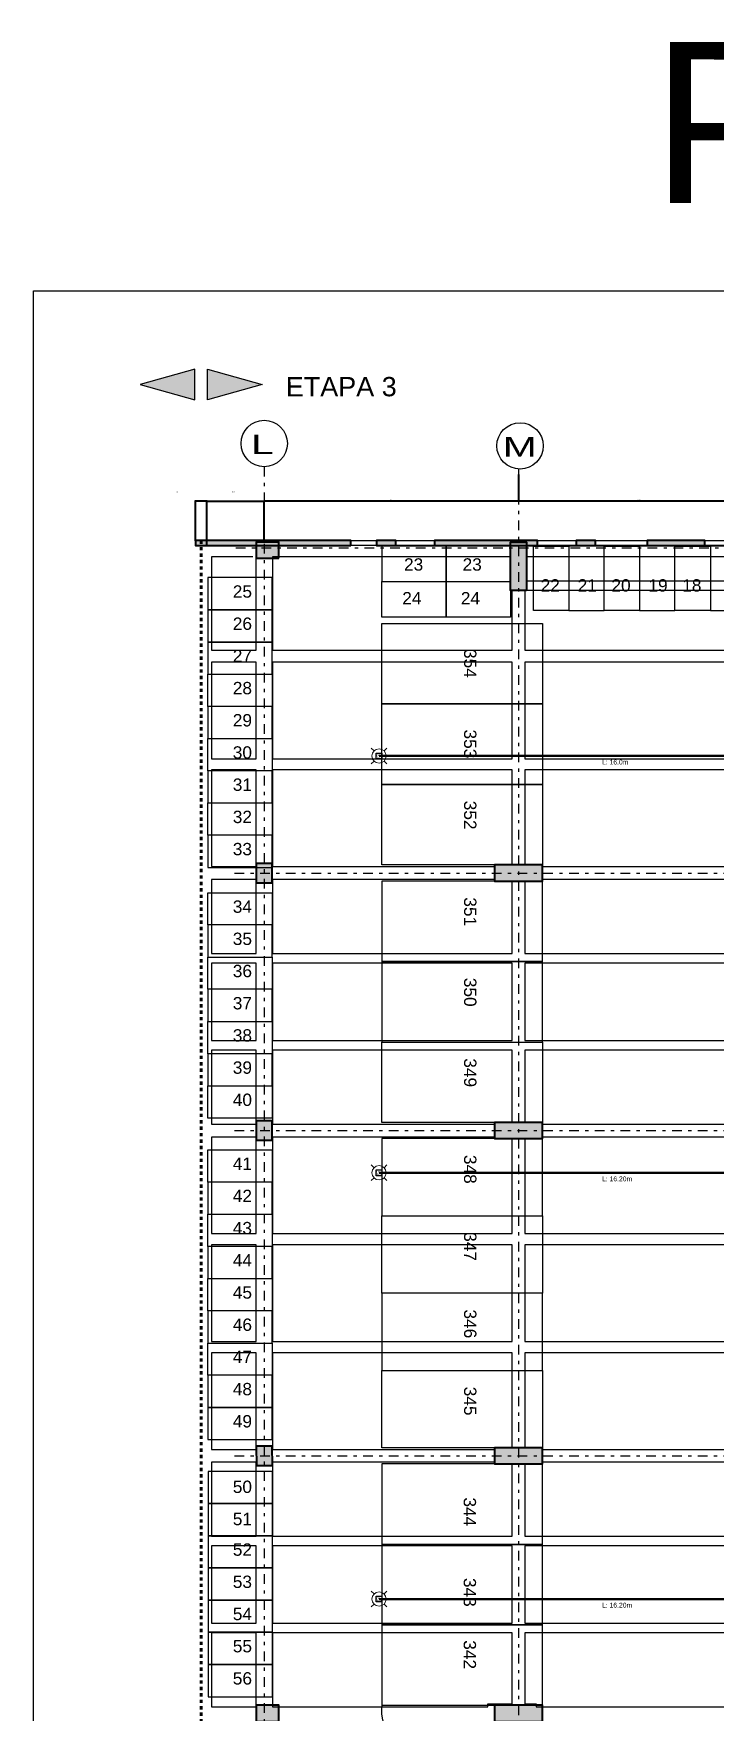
# Model space of a CAD drawing. Header units: millimetres. Extents: x 3781 to 4924, y 1639 to 1721.
# Drawn here: x 4106 to 4127.1, y 1668.2 to 1720.4 of the extents above; entities that cross this region are included whole.
import ezdxf

# ---------------------------------------------------------------- set-up
doc = ezdxf.new("R2010")
doc.units = ezdxf.units.MM
for name, pattern in [('CENTER', [0.7, 0.3, -0.2, 0, -0.2]), ('HIDDEN', [0.375, 0.25, -0.125]), ('HIDDEN2', [0.1875, 0.125, -0.0625]), ('LLUVIAS', [10, 4, -2, 4])]:
    doc.linetypes.add(name, pattern=pattern)
doc.layers.get('Defpoints').update_dxf_attribs({"color": 255})
for name, color, linetype in [('-parquead', 2, 'Continuous'), ('1amobla', 2, 'Continuous'), ('_ACHU3', 253, 'Continuous'), ('A-HATCH CONCRETO', 8, 'Continuous'), ('AS_GL DETECCION_MEZANINE', 7, 'Continuous'), ('AS_GL DETECCION_PISO 2', 7, 'Continuous'), ('E-P. MACIZA1', 2, 'HIDDEN2'), ('EJE-ESTRUCTURA', 1, 'CENTER'), ('HACHTCOLUMNA', 250, 'Continuous'), ('JCA_COTAS', 1, 'Continuous'), ('JCA_HATCH 254', 252, 'Continuous'), ('JCA_TEXTO1', 2, 'Continuous'), ('JCA_TEXTO2', 3, 'Continuous'), ('Textos-espacios', 3, 'Continuous')]:
    doc.layers.add(name, color=color, linetype=linetype)
for name, color, linetype, lineweight in [('Estructura', 6, 'Continuous', 40), ('Muro', 4, 'Continuous', 40), ('TEXTOS', 7, 'Continuous', 20)]:
    doc.layers.add(name, color=color, linetype=linetype, lineweight=lineweight)
doc.styles.add('ROMANS', font='arial.ttf', dxfattribs={"width": 0.7})
doc.styles.get("Standard").update_dxf_attribs({"font": 'arial.ttf'})
doc.styles.add('style2', font='arial.ttf', dxfattribs={"width": 1.5})
doc.dimstyles.new('1-10', dxfattribs={"dimscale": 10, "dimtxt": 0.0037, "dimasz": 0.001, "dimexe": 0.0018, "dimexo": 0.0018, "dimgap": 0.0005, "dimtad": 1, "dimzin": 4, "dimdsep": 46, "dimtxsty": 'ROMANS', "dimblk": 'ARCHTICK', "dimcen": 0.003, "dimdle": 0.0015, "dimclrd": 1, "dimclre": 1, "dimclrt": 4, "dimadec": 0, "dimazin": 0, "dimtfac": 1, "dimtix": 1, "dimtmove": 2, "dimatfit": 3, "dimldrblk": 'flecha', "dimfxl": 1, "dimtolj": 1, "dimtzin": 4, "dimarcsym": 0})

# ---------------------------------------------------------------- blocks, each defined once
blk = doc.blocks.new('_ArchTick')
at = {"color": 0, "linetype": 'ByBlock', "const_width": 0.15}
blk.add_lwpolyline([(-0.5, -0.5), (0.5, 0.5)], dxfattribs=at)
blk = doc.blocks.new('*D34')
at = {"layer": 'Defpoints', "color": 0, "transparency": 16777216}
for p in [(-94.235, -6656.351), (-94.235, -6657.599), (-93.885, -6657.749)]:
    blk.add_point(p, dxfattribs=at)
at = {"layer": 'JCA_COTAS', "color": 1, "lineweight": -2, "transparency": 16777216}
for p, q in [((-93.87, -6656.351), (-94.25, -6656.351)), ((-94.235, -6657.581), (-94.235, -6656.333)), ((-93.885, -6657.731), (-93.885, -6656.333))]:
    blk.add_line(p, q, dxfattribs=at)
at = {"layer": 'JCA_COTAS', "color": 1, "lineweight": -2, "transparency": 16777216, "xscale": 0.01, "yscale": 0.01, "zscale": 0.01, "rotation": 180}
blk.add_blockref('_ArchTick', (-94.235, -6656.351), dxfattribs=at)
at = {"layer": 'JCA_COTAS', "color": 1, "lineweight": -2, "transparency": 16777216, "xscale": 0.01, "yscale": 0.01, "zscale": 0.01}
blk.add_blockref('_ArchTick', (-93.885, -6656.351), dxfattribs=at)
at = {"layer": 'JCA_COTAS', "color": 4, "transparency": 16777216, "insert": (-94.82, -6656.053), "char_height": 0.037, "attachment_point": 5, "style": 'ROMANS'}
blk.add_mtext('\\A1;.35', dxfattribs=at)
blk = doc.blocks.new('flecha')
at = {"layer": '_ACHU3', "linetype": 'Continuous', "lineweight": 0}
h = blk.add_hatch(color=255, dxfattribs=at)
h.dxf.hatch_style = 1
h.paths.add_polyline_path([(0, 0), (2.4, 0.4), (2.4, 0), (4, 0), (4, 0), (2.4, 0), (2.4, -0.4)])
at = {"layer": '_ACHU3', "linetype": 'Continuous', "lineweight": 0, "flags": 128}
blk.add_lwpolyline([(0, 0), (2.4, 0.4), (2.4, 0), (2.4, 0), (4, 0), (4, 0), (2.4, 0), (2.4, -0.4), (0, 0)], dxfattribs=at)
blk = doc.blocks.new('*D43')
at = {"layer": 'Defpoints', "color": 0, "transparency": 16777216}
for p in [(-84.2, -6655.974), (-92.1, -6656.351), (-92.1, -6657.624)]:
    blk.add_point(p, dxfattribs=at)
at = {"layer": 'JCA_COTAS', "color": 1, "lineweight": -2, "transparency": 16777216}
for p, q in [((-84.2, -6655.992), (-84.2, -6656.369)), ((-84.185, -6656.351), (-92.115, -6656.351)), ((-92.1, -6657.606), (-92.1, -6656.333))]:
    blk.add_line(p, q, dxfattribs=at)
at = {"layer": 'JCA_COTAS', "color": 1, "lineweight": -2, "transparency": 16777216, "xscale": 0.01, "yscale": 0.01, "zscale": 0.01, "rotation": 180}
blk.add_blockref('_ArchTick', (-92.1, -6656.351), dxfattribs=at)
at = {"layer": 'JCA_COTAS', "color": 1, "lineweight": -2, "transparency": 16777216, "xscale": 0.01, "yscale": 0.01, "zscale": 0.01}
blk.add_blockref('_ArchTick', (-84.2, -6656.351), dxfattribs=at)
at = {"layer": 'JCA_COTAS', "color": 4, "transparency": 16777216, "insert": (-88.15, -6656.327), "char_height": 0.037, "attachment_point": 5, "style": 'ROMANS'}
blk.add_mtext('\\A1;7.90', dxfattribs=at)
blk = doc.blocks.new('*D46')
at = {"layer": 'Defpoints', "color": 0, "transparency": 16777216}
for p in [(-76.7, -6655.354), (-84.2, -6655.504), (-84.2, -6656.351)]:
    blk.add_point(p, dxfattribs=at)
at = {"layer": 'JCA_COTAS', "color": 1, "lineweight": -2, "transparency": 16777216}
for p, q in [((-76.7, -6655.372), (-76.7, -6656.369)), ((-84.2, -6655.522), (-84.2, -6656.369)), ((-76.685, -6656.351), (-84.215, -6656.351))]:
    blk.add_line(p, q, dxfattribs=at)
at = {"layer": 'JCA_COTAS', "color": 1, "lineweight": -2, "transparency": 16777216, "xscale": 0.01, "yscale": 0.01, "zscale": 0.01, "rotation": 180}
blk.add_blockref('_ArchTick', (-84.2, -6656.351), dxfattribs=at)
at = {"layer": 'JCA_COTAS', "color": 1, "lineweight": -2, "transparency": 16777216, "xscale": 0.01, "yscale": 0.01, "zscale": 0.01}
blk.add_blockref('_ArchTick', (-76.7, -6656.351), dxfattribs=at)
at = {"layer": 'JCA_COTAS', "color": 4, "transparency": 16777216, "insert": (-80.45, -6656.327), "char_height": 0.037, "attachment_point": 5, "style": 'ROMANS'}
blk.add_mtext('\\A1;7.50', dxfattribs=at)
blk = doc.blocks.new('*D47')
at = {"layer": 'Defpoints', "color": 0, "transparency": 16777216}
for p in [(-92.1, -6656.351), (-93.885, -6657.749), (-92.1, -6657.624)]:
    blk.add_point(p, dxfattribs=at)
at = {"layer": 'JCA_COTAS', "color": 1, "lineweight": -2, "transparency": 16777216}
for p, q in [((-93.9, -6656.351), (-92.085, -6656.351)), ((-93.885, -6657.731), (-93.885, -6656.333)), ((-92.1, -6657.606), (-92.1, -6656.333))]:
    blk.add_line(p, q, dxfattribs=at)
at = {"layer": 'JCA_COTAS', "color": 1, "lineweight": -2, "transparency": 16777216, "xscale": 0.01, "yscale": 0.01, "zscale": 0.01, "rotation": 180}
blk.add_blockref('_ArchTick', (-93.885, -6656.351), dxfattribs=at)
at = {"layer": 'JCA_COTAS', "color": 1, "lineweight": -2, "transparency": 16777216, "xscale": 0.01, "yscale": 0.01, "zscale": 0.01}
blk.add_blockref('_ArchTick', (-92.1, -6656.351), dxfattribs=at)
at = {"layer": 'JCA_COTAS', "color": 4, "transparency": 16777216, "insert": (-93.055, -6656.053), "char_height": 0.037, "attachment_point": 5, "style": 'ROMANS'}
blk.add_mtext('\\A1;1.79', dxfattribs=at)
blk = doc.blocks.new('AS_Strobe-CEILING')
at = {"color": 0, "linetype": 'Continuous', "lineweight": 15}
for p, q in [((-0.105, 0.105), (-0.163, 0.163)), ((0.105, 0.105), (0.163, 0.163)), ((-0.105, -0.105), (-0.163, -0.163)), ((0.105, -0.105), (0.163, -0.163))]:
    blk.add_line(p, q, dxfattribs=at)
blk.add_ellipse((0, 0), major_axis=(0.148, 0), ratio=1, dxfattribs=at)
blk = doc.blocks.new('Caja metalica de 12')
at = {"layer": '1amobla', "linetype": 'Continuous', "ltscale": 0.3}
blk.add_lwpolyline([(-1069.691, -2855.357), (-1069.511, -2855.357), (-1069.511, -2855.537), (-1069.691, -2855.537), (-1069.691, -2855.357)], dxfattribs=at)
at = {"layer": '1amobla', "color": 7, "linetype": 'Continuous', "ltscale": 0.3, "insert": (-1069.679, -2855.397), "char_height": 0.04, "width": 0.07916, "attachment_point": 1}
blk.add_mtext('CM 12X12', dxfattribs=at)
blk = doc.blocks.new('estructura etapa 3')
at = {"layer": 'HACHTCOLUMNA'}
h = blk.add_hatch(color=256, dxfattribs=at)
h.paths.add_polyline_path([(-91.651, -6658.124), (-91.651, -6657.624), (-92.35, -6657.624), (-92.35, -6658.124)])
h.paths.add_polyline_path([(-49.354, -6658.124), (-49.354, -6657.624), (-50.055, -6657.624), (-50.055, -6658.124)])
h.paths.add_polyline_path([(-56.053, -6658.124), (-56.053, -6657.624), (-56.753, -6657.624), (-56.753, -6658.124)])
h.paths.add_polyline_path([(-76.45, -6659.124), (-76.95, -6659.124), (-76.95, -6657.624), (-76.45, -6657.624)])
h.paths.add_polyline_path([(-83.95, -6659.124), (-84.45, -6659.124), (-84.45, -6657.624), (-83.95, -6657.624)])
h.paths.add_polyline_path([(-60.452, -6659.124), (-60.952, -6659.124), (-60.952, -6657.624), (-60.452, -6657.624)])
h.paths.add_polyline_path([(-67.95, -6659.124), (-68.45, -6659.124), (-68.45, -6657.624), (-67.95, -6657.624)])
h.paths.add_polyline_path([(-91.85, -6668.199), (-91.851, -6667.599), (-92.35, -6667.599), (-92.349, -6668.199)])
h.paths.add_polyline_path([(-49.354, -6668.199), (-49.354, -6667.599), (-49.854, -6667.599), (-49.854, -6668.199)])
h.paths.add_polyline_path([(-56.154, -6668.149), (-56.154, -6667.649), (-56.854, -6667.649), (-56.854, -6668.149)])
h.paths.add_polyline_path([(-59.952, -6667.649), (-59.952, -6668.149), (-61.452, -6668.149), (-61.452, -6667.649)])
h.paths.add_polyline_path([(-75.95, -6667.649), (-75.95, -6668.149), (-77.45, -6668.149), (-77.45, -6667.649)])
h.paths.add_polyline_path([(-68.95, -6667.649), (-68.95, -6668.149), (-67.45, -6668.149), (-67.45, -6667.649)])
h.paths.add_polyline_path([(-84.95, -6667.649), (-84.95, -6668.149), (-83.45, -6668.149), (-83.45, -6667.649)])
h.paths.add_polyline_path([(-91.85, -6676.199), (-91.85, -6675.599), (-92.349, -6675.599), (-92.349, -6676.199)])
h.paths.add_polyline_path([(-49.354, -6676.199), (-49.354, -6675.599), (-49.854, -6675.599), (-49.854, -6676.199)])
h.paths.add_polyline_path([(-56.154, -6676.149), (-56.154, -6675.649), (-56.754, -6675.649), (-56.754, -6676.149)])
h.paths.add_polyline_path([(-59.952, -6675.649), (-59.952, -6676.149), (-61.452, -6676.149), (-61.452, -6675.649)])
h.paths.add_polyline_path([(-75.95, -6675.649), (-75.95, -6676.149), (-77.45, -6676.149), (-77.45, -6675.649)])
h.paths.add_polyline_path([(-68.95, -6675.649), (-68.95, -6676.149), (-67.45, -6676.149), (-67.45, -6675.649)])
h.paths.add_polyline_path([(-84.95, -6675.649), (-84.95, -6676.149), (-83.45, -6676.149), (-83.45, -6675.649)])
h.paths.add_polyline_path([(-91.847, -6686.299), (-91.851, -6685.699), (-92.35, -6685.699), (-92.346, -6686.299)])
h.paths.add_polyline_path([(-49.354, -6686.299), (-49.354, -6685.699), (-49.854, -6685.699), (-49.854, -6686.299)])
h.paths.add_polyline_path([(-56.154, -6686.249), (-56.154, -6685.749), (-56.754, -6685.749), (-56.754, -6686.249)])
h.paths.add_polyline_path([(-59.952, -6685.749), (-59.952, -6686.249), (-61.452, -6686.249), (-61.452, -6685.749)])
h.paths.add_polyline_path([(-75.95, -6685.749), (-75.95, -6686.249), (-77.45, -6686.249), (-77.45, -6685.749)])
h.paths.add_polyline_path([(-68.95, -6685.749), (-68.95, -6686.249), (-67.45, -6686.249), (-67.45, -6685.749)])
h.paths.add_polyline_path([(-84.95, -6685.749), (-84.95, -6686.249), (-83.45, -6686.249), (-83.45, -6685.749)])
h.paths.add_polyline_path([(-49.353, -6694.294), (-49.354, -6693.699), (-49.855, -6693.699), (-49.854, -6694.294)])
h.paths.add_polyline_path([(-56.054, -6694.249), (-56.054, -6693.749), (-56.753, -6693.749), (-56.753, -6694.249)])
h.paths.add_polyline_path([(-91.651, -6694.249), (-91.651, -6693.749), (-92.35, -6693.749), (-92.35, -6694.249)])
h.paths.add_polyline_path([(-59.952, -6693.749), (-59.952, -6694.249), (-61.452, -6694.249), (-61.452, -6693.749)])
h.paths.add_polyline_path([(-75.95, -6693.749), (-75.95, -6694.249), (-77.45, -6694.249), (-77.45, -6693.749)])
h.paths.add_polyline_path([(-68.95, -6693.749), (-68.95, -6694.249), (-67.45, -6694.249), (-67.45, -6693.749)])
h.paths.add_polyline_path([(-84.95, -6693.749), (-84.95, -6694.249), (-83.45, -6694.249), (-83.45, -6693.749)])
h.paths.add_polyline_path([(-49.358, -6703.974), (-49.353, -6703.374), (-49.854, -6703.374), (-49.859, -6703.974)])
h.paths.add_polyline_path([(-56.054, -6703.924), (-56.054, -6703.424), (-56.753, -6703.424), (-56.753, -6703.924)])
h.paths.add_polyline_path([(-67.95, -6704.924), (-67.95, -6703.424), (-68.45, -6703.424), (-68.45, -6704.924)])
h.paths.add_polyline_path([(-91.651, -6703.924), (-91.651, -6703.424), (-92.35, -6703.424), (-92.35, -6703.924)])
h.paths.add_polyline_path([(-61.847, -6703.424), (-60.347, -6703.424), (-60.347, -6703.924), (-61.847, -6703.924)])
h.paths.add_polyline_path([(-83.95, -6704.924), (-83.95, -6703.424), (-84.45, -6703.424), (-84.45, -6704.924)])
h.paths.add_polyline_path([(-76.45, -6704.924), (-76.45, -6703.424), (-76.95, -6703.424), (-76.95, -6704.924)])
h.paths.add_polyline_path([(-49.354, -6711.949), (-49.354, -6711.449), (-50.054, -6711.449), (-50.054, -6711.949)])
h.paths.add_polyline_path([(-55.954, -6711.949), (-55.954, -6711.449), (-56.654, -6711.449), (-56.654, -6711.949)])
h.paths.add_polyline_path([(-91.65, -6711.949), (-91.65, -6711.449), (-92.35, -6711.449), (-92.35, -6711.949)])
h.paths.add_polyline_path([(-60.952, -6711.949), (-60.952, -6709.549), (-60.452, -6709.549), (-60.452, -6711.949)])
h.paths.add_polyline_path([(-68.45, -6709.549), (-68.45, -6711.949), (-67.95, -6711.949), (-67.95, -6709.549)])
h.paths.add_polyline_path([(-76.95, -6709.549), (-76.95, -6711.949), (-76.45, -6711.949), (-76.45, -6709.549)])
h.paths.add_polyline_path([(-83.95, -6709.549), (-83.95, -6711.949), (-84.45, -6711.949), (-84.45, -6709.549)])
at = {"layer": 'EJE-ESTRUCTURA'}
for p, q in [((-92.1, -6655.279), (-92.1, -6714.861)), ((-84.2, -6655.354), (-84.2, -6714.914)), ((-92.986, -6657.799), (-46.502, -6657.799)), ((-93.028, -6667.899), (-46.502, -6667.899)), ((-93.028, -6675.899), (-46.502, -6675.899)), ((-93.028, -6685.999), (-46.502, -6685.999))]:
    blk.add_line(p, q, dxfattribs=at)
at = {"layer": 'Estructura'}
for points in [[(-91.651, -6658.124), (-91.651, -6657.624), (-92.35, -6657.624), (-92.35, -6658.124)], [(-83.95, -6659.124), (-84.45, -6659.124), (-84.45, -6657.624), (-83.95, -6657.624)], [(-91.85, -6668.199), (-91.851, -6667.599), (-92.35, -6667.599), (-92.349, -6668.199)], [(-84.95, -6667.649), (-84.95, -6668.149), (-83.45, -6668.149), (-83.45, -6667.649)], [(-91.85, -6676.199), (-91.85, -6675.599), (-92.349, -6675.599), (-92.349, -6676.199)], [(-84.95, -6675.649), (-84.95, -6676.149), (-83.45, -6676.149), (-83.45, -6675.649)], [(-91.847, -6686.299), (-91.851, -6685.699), (-92.35, -6685.699), (-92.346, -6686.299)], [(-84.95, -6685.749), (-84.95, -6686.249), (-83.45, -6686.249), (-83.45, -6685.749)], [(-91.651, -6694.249), (-91.651, -6693.749), (-92.35, -6693.749), (-92.35, -6694.249)], [(-84.95, -6693.749), (-84.95, -6694.249), (-83.45, -6694.249), (-83.45, -6693.749)]]:
    blk.add_lwpolyline(points, close=True, dxfattribs=at)
at = {"layer": 'JCA_TEXTO1', "linetype": 'Continuous'}
for centre in [(-92.1, -6654.559), (-84.152, -6654.634)]:
    blk.add_circle(centre, 0.72, dxfattribs=at)
at = {"layer": 'JCA_TEXTO2', "style": 'style2', "width": 1.5}
for s, p in [('L', (-92.507, -6654.889)), ('M', (-84.687, -6654.964))]:
    blk.add_text(s, height=0.603, rotation=0.0293, dxfattribs=at).set_placement(p)
at = {"layer": 'JCA_COTAS'}
for base, p1, p2, picture, middle in [((-84.2, -6656.351), (-76.7, -6655.354), (-84.2, -6655.504), '*D46', (-80.45, -6656.327)), ((-92.1, -6656.351), (-84.2, -6655.974), (-92.1, -6657.624), '*D43', (-88.15, -6656.327))]:
    dim = blk.add_linear_dim(base=base, p1=p1, p2=p2, dimstyle='1-10', dxfattribs=at)
    dim.commit()
    dim.dimension.update_dxf_attribs({"geometry": picture, "text_midpoint": middle})
dim = blk.add_linear_dim(base=(-94.235, -6656.351), p1=(-93.885, -6657.749), p2=(-94.235, -6657.599), dimstyle='1-10', dxfattribs=at)
dim.commit()
dim.dimension.update_dxf_attribs({"geometry": '*D34', "text_midpoint": (-94.82, -6656.053), "dimtype": 128})
dim = blk.add_linear_dim(base=(-92.0996, -6656.3512), p1=(-93.8852, -6657.749), p2=(-92.0996, -6657.624), angle=180, dimstyle='1-10', dxfattribs=at)
dim.commit()
dim.dimension.update_dxf_attribs({"geometry": '*D47', "text_midpoint": (-93.0551, -6656.0525), "dimtype": 128})

msp = doc.modelspace()

# ---------------------------------------------------------------- hatches: boundary and pattern name
at = {"layer": 'A-HATCH CONCRETO', "ltscale": 0.03}
h = msp.add_hatch(color=256, dxfattribs=at)
h.dxf.hatch_style = 1
h.paths.add_polyline_path([(4155.866, 1704.478), (4155.866, 1704.628)], flags=17)
h.paths.add_polyline_path([(4155.866, 1704.478), (4155.866, 1704.628), (4154.432, 1704.628), (4154.432, 1704.478)])
h.paths.add_polyline_path([(4152.832, 1704.478), (4152.832, 1704.628), (4152.064, 1704.628), (4152.064, 1704.478), (4150.864, 1704.478), (4150.864, 1704.628), (4150.057, 1704.628), (4150.057, 1704.478)])
h.paths.add_polyline_path([(4149.257, 1704.478), (4149.257, 1704.628), (4147.653, 1704.628), (4147.653, 1704.478)])
h.paths.add_polyline_path([(4146.054, 1704.478), (4146.054, 1704.628), (4136.288, 1704.628), (4136.288, 1704.478)])
h.paths.add_polyline_path([(4134.688, 1704.478), (4134.688, 1704.628), (4132.688, 1704.628), (4132.688, 1704.478)])
h.paths.add_polyline_path([(4131.088, 1704.478), (4131.088, 1704.628), (4129.786, 1704.628), (4129.786, 1704.478)])
h.paths.add_polyline_path([(4128.986, 1704.478), (4128.986, 1704.628), (4127.616, 1704.627), (4127.616, 1704.477)])
h.paths.add_polyline_path([(4126.816, 1704.478), (4126.816, 1704.628), (4125.015, 1704.628), (4125.015, 1704.478)])
h.paths.add_polyline_path([(4123.415, 1704.479), (4123.415, 1704.629), (4122.812, 1704.628), (4122.812, 1704.478)])
h.paths.add_polyline_path([(4121.612, 1704.477), (4121.612, 1704.627), (4118.412, 1704.628), (4118.412, 1704.478)])
h.paths.add_polyline_path([(4117.212, 1704.478), (4117.212, 1704.628), (4116.61, 1704.628), (4116.61, 1704.478), (4115.81, 1704.479), (4115.81, 1704.628), (4110.985, 1704.628), (4110.985, 1704.478), (4115.872, 1704.479), (4117.872, 1704.478)])
at = {"layer": 'JCA_HATCH 254'}
for points in [[(4109.267, 1709.477), (4110.96, 1709.001), (4110.96, 1709.953)], [(4113.052, 1709.477), (4111.36, 1709.001), (4111.36, 1709.953)]]:
    msp.add_hatch(color=256, dxfattribs=at).paths.add_polyline_path(points)

# ---------------------------------------------------------------- linework, layer by layer
at = {"layer": '-parquead'}
for points in [[(4115.81, 1704.628), (4116.61, 1704.628), (4116.61, 1704.478), (4115.81, 1704.479)], [(4117.212, 1704.628), (4118.412, 1704.628), (4118.412, 1704.478), (4117.212, 1704.479)], [(4121.612, 1704.626), (4122.812, 1704.628), (4122.812, 1704.478), (4121.612, 1704.478)], [(4123.415, 1704.628), (4125.015, 1704.628), (4125.015, 1704.478), (4123.415, 1704.479)], [(4126.816, 1704.627), (4127.616, 1704.627), (4127.616, 1704.477), (4126.816, 1704.479)], [(4116.771, 1704.453), (4116.771, 1703.353), (4118.771, 1703.353), (4118.771, 1704.453)], [(4118.771, 1704.453), (4118.771, 1703.353), (4120.771, 1703.353), (4120.771, 1704.453)], [(4121.483, 1704.453), (4122.582, 1704.453), (4122.582, 1702.453), (4121.483, 1702.453)], [(4123.682, 1704.453), (4122.582, 1704.453), (4122.582, 1702.453), (4123.682, 1702.453)], [(4123.682, 1704.453), (4124.782, 1704.453), (4124.782, 1702.453), (4123.682, 1702.453)], [(4125.882, 1704.453), (4124.782, 1704.453), (4124.782, 1702.453), (4125.882, 1702.453)], [(4125.882, 1704.453), (4126.982, 1704.453), (4126.982, 1702.453), (4125.882, 1702.453)], [(4128.082, 1704.453), (4126.982, 1704.453), (4126.982, 1702.453), (4128.082, 1702.453)], [(4111.37, 1703.478), (4111.37, 1702.478), (4113.37, 1702.478), (4113.37, 1703.478)], [(4111.37, 1703.478), (4111.37, 1702.478), (4113.37, 1702.478), (4113.37, 1703.478)], [(4116.771, 1702.253), (4116.771, 1703.353), (4118.771, 1703.353), (4118.771, 1702.253)], [(4118.771, 1702.253), (4118.771, 1703.353), (4120.771, 1703.353), (4120.771, 1702.253)], [(4111.37, 1702.478), (4111.37, 1701.478), (4113.37, 1701.478), (4113.37, 1702.478)], [(4116.771, 1702.053), (4121.771, 1702.053), (4121.771, 1699.553), (4116.771, 1699.553)], [(4111.37, 1701.478), (4111.37, 1700.478), (4113.37, 1700.478), (4113.37, 1701.478)], [(4111.37, 1699.478), (4111.37, 1700.478), (4113.37, 1700.478), (4113.37, 1699.478)], [(4111.37, 1699.478), (4111.37, 1698.478), (4113.37, 1698.478), (4113.37, 1699.478)], [(4116.771, 1699.553), (4121.771, 1699.553), (4121.771, 1697.053), (4116.771, 1697.053)], [(4111.37, 1697.478), (4111.37, 1698.478), (4113.37, 1698.478), (4113.37, 1697.478)], [(4111.37, 1697.478), (4111.37, 1696.478), (4113.37, 1696.478), (4113.37, 1697.478)], [(4116.771, 1697.053), (4121.771, 1697.053), (4121.771, 1694.553), (4116.771, 1694.553)], [(4111.37, 1695.478), (4111.37, 1696.478), (4113.37, 1696.478), (4113.37, 1695.478)], [(4111.37, 1695.478), (4111.37, 1694.478), (4113.37, 1694.478), (4113.37, 1695.478)], [(4111.37, 1692.691), (4111.37, 1693.691), (4113.37, 1693.691), (4113.37, 1692.691)], [(4116.771, 1691.553), (4121.771, 1691.553), (4121.771, 1694.053), (4116.771, 1694.053)], [(4111.37, 1692.691), (4111.37, 1691.691), (4113.37, 1691.691), (4113.37, 1692.691)], [(4111.37, 1690.691), (4111.37, 1691.691), (4113.37, 1691.691), (4113.37, 1690.691)], [(4116.771, 1689.053), (4121.771, 1689.053), (4121.771, 1691.553), (4116.771, 1691.553)], [(4111.37, 1690.691), (4111.37, 1689.691), (4113.37, 1689.691), (4113.37, 1690.691)], [(4111.37, 1688.691), (4111.37, 1689.691), (4113.37, 1689.691), (4113.37, 1688.691)], [(4116.771, 1689.053), (4121.771, 1689.053), (4121.771, 1686.553), (4116.771, 1686.553)], [(4111.37, 1688.691), (4111.37, 1687.691), (4113.37, 1687.691), (4113.37, 1688.691)], [(4111.37, 1686.691), (4111.37, 1687.691), (4113.37, 1687.691), (4113.37, 1686.691)], [(4116.771, 1683.653), (4121.771, 1683.653), (4121.771, 1686.053), (4116.771, 1686.053)], [(4111.37, 1684.706), (4111.37, 1685.706), (4113.37, 1685.706), (4113.37, 1684.706)], [(4111.37, 1684.706), (4111.37, 1683.706), (4113.37, 1683.706), (4113.37, 1684.706)], [(4111.37, 1682.706), (4111.37, 1683.706), (4113.37, 1683.706), (4113.37, 1682.706)], [(4116.771, 1683.653), (4121.771, 1683.653), (4121.771, 1681.253), (4116.771, 1681.253)], [(4111.37, 1682.706), (4111.37, 1681.706), (4113.37, 1681.706), (4113.37, 1682.706)], [(4111.37, 1680.706), (4111.37, 1681.706), (4113.37, 1681.706), (4113.37, 1680.706)], [(4116.771, 1678.853), (4121.771, 1678.853), (4121.771, 1681.253), (4116.771, 1681.253)], [(4111.37, 1680.706), (4111.37, 1679.706), (4113.37, 1679.706), (4113.37, 1680.706)], [(4111.37, 1678.706), (4111.37, 1679.706), (4113.37, 1679.706), (4113.37, 1678.706)], [(4111.37, 1678.706), (4111.37, 1677.706), (4113.37, 1677.706), (4113.37, 1678.706)], [(4116.771, 1678.853), (4121.771, 1678.853), (4121.771, 1676.453), (4116.771, 1676.453)], [(4111.37, 1677.706), (4111.37, 1676.706), (4113.37, 1676.706), (4113.37, 1677.706)], [(4116.771, 1673.453), (4121.771, 1673.453), (4121.771, 1675.953), (4116.771, 1675.953)], [(4111.374, 1675.72), (4111.374, 1674.72), (4113.374, 1674.72), (4113.374, 1675.72)], [(4111.374, 1674.72), (4111.374, 1673.72), (4113.374, 1673.72), (4113.374, 1674.72)], [(4111.374, 1673.72), (4111.374, 1672.72), (4113.374, 1672.72), (4113.374, 1673.72)], [(4116.771, 1670.953), (4121.771, 1670.953), (4121.771, 1673.453), (4116.771, 1673.453)], [(4111.374, 1672.72), (4111.374, 1671.72), (4113.374, 1671.72), (4113.374, 1672.72)], [(4111.374, 1671.72), (4111.374, 1670.72), (4113.374, 1670.72), (4113.374, 1671.72)], [(4111.374, 1670.72), (4111.374, 1669.72), (4113.374, 1669.72), (4113.374, 1670.72)], [(4116.771, 1668.453), (4121.771, 1668.453), (4121.771, 1670.953), (4116.771, 1670.953)], [(4111.374, 1669.72), (4111.374, 1668.72), (4113.374, 1668.72), (4113.374, 1669.72)]]:
    msp.add_lwpolyline(points, close=True, dxfattribs=at)
msp.add_arc((4118.116, 1668.3), 1.354, 173.4982, 264.2154, dxfattribs=at)
at = {"layer": '1amobla', "linetype": 'HIDDEN', "lineweight": 60, "ltscale": 0.3}
msp.add_line((4111.16, 1704.628), (4111.16, 1650.193), dxfattribs=at)
at = {"layer": '1amobla', "color": 7, "linetype": 'Continuous', "ltscale": 0.3, "true_color": 0xffffff}
msp.add_lwpolyline([(4105.951, 1712.387), (4164.399, 1712.387), (4164.399, 1639.402), (4105.951, 1639.402)], close=True, dxfattribs=at)
for points in [[(4116.598, 1698.028), (4116.778, 1698.028), (4116.778, 1697.848), (4116.598, 1697.848), (4116.598, 1698.028)], [(4116.598, 1698.028), (4116.778, 1698.028), (4116.778, 1697.848), (4116.598, 1697.848), (4116.598, 1698.028)], [(4116.598, 1698.028), (4116.778, 1698.028), (4116.778, 1697.848), (4116.598, 1697.848), (4116.598, 1698.028)], [(4116.598, 1685.083), (4116.778, 1685.083), (4116.778, 1684.903), (4116.598, 1684.903), (4116.598, 1685.083)], [(4116.598, 1685.083), (4116.778, 1685.083), (4116.778, 1684.903), (4116.598, 1684.903), (4116.598, 1685.083)], [(4116.598, 1685.083), (4116.778, 1685.083), (4116.778, 1684.903), (4116.598, 1684.903), (4116.598, 1685.083)], [(4116.598, 1671.843), (4116.778, 1671.843), (4116.778, 1671.663), (4116.598, 1671.663), (4116.598, 1671.843)], [(4116.598, 1671.843), (4116.778, 1671.843), (4116.778, 1671.663), (4116.598, 1671.663), (4116.598, 1671.843)], [(4116.598, 1671.843), (4116.778, 1671.843), (4116.778, 1671.663), (4116.598, 1671.663), (4116.598, 1671.843)]]:
    msp.add_lwpolyline(points, dxfattribs=at)
at = {"layer": 'AS_GL DETECCION_PISO 2', "color": 5, "linetype": 'Continuous', "lineweight": 50}
for p, q in [((4130.188, 1697.938), (4116.688, 1697.938)), ((4130.188, 1684.993), (4116.688, 1684.993)), ((4130.188, 1671.753), (4116.688, 1671.753))]:
    msp.add_line(p, q, dxfattribs=at)
at = {"layer": 'E-P. MACIZA1', "color": 7, "linetype": 'LLUVIAS', "ltscale": 3, "true_color": 0xffffff}
msp.add_lwpolyline([(4112.769, 1704.128), (4111.485, 1704.128), (4111.485, 1701.228), (4112.869, 1701.228), (4112.869, 1704.077)], dxfattribs=at)
for points in [[(4120.821, 1701.228), (4120.821, 1703.078), (4120.771, 1703.078), (4120.771, 1704.128), (4113.372, 1704.128), (4113.372, 1704.078), (4113.371, 1701.228)], [(4121.27, 1704.128), (4121.27, 1703.378), (4128.271, 1703.378), (4128.271, 1704.128)], [(4121.22, 1703.078), (4121.22, 1701.228), (4128.32, 1701.228), (4128.32, 1703.078)], [(4112.869, 1700.853), (4111.485, 1700.853), (4111.485, 1697.853), (4112.869, 1697.853)], [(4113.371, 1697.853), (4120.821, 1697.853), (4120.821, 1700.853), (4113.371, 1700.853)], [(4128.321, 1700.853), (4121.221, 1700.853), (4121.221, 1697.853), (4128.321, 1697.853)], [(4112.87, 1694.503), (4112.87, 1694.553), (4112.869, 1694.553), (4112.869, 1697.503), (4111.485, 1697.503), (4111.485, 1694.503)], [(4120.271, 1694.503), (4120.271, 1694.553), (4120.821, 1694.553), (4120.821, 1697.503), (4113.371, 1697.503), (4113.371, 1694.553), (4113.371, 1694.503)], [(4127.771, 1694.503), (4127.771, 1694.553), (4128.321, 1694.553), (4128.321, 1697.503), (4121.221, 1697.503), (4121.221, 1694.553), (4121.771, 1694.553), (4121.771, 1694.503)], [(4112.869, 1691.803), (4112.869, 1694.053), (4112.869, 1694.053), (4112.869, 1694.103), (4111.485, 1694.103), (4111.485, 1691.803)], [(4120.821, 1691.803), (4120.821, 1694.053), (4120.271, 1694.053), (4120.271, 1694.103), (4113.371, 1694.103), (4113.371, 1694.053), (4113.371, 1691.803)], [(4128.321, 1691.803), (4128.321, 1694.053), (4127.771, 1694.053), (4127.771, 1694.103), (4121.771, 1694.103), (4121.771, 1694.053), (4121.221, 1694.053), (4121.221, 1691.803)], [(4112.869, 1691.503), (4111.485, 1691.503), (4111.485, 1689.103), (4112.869, 1689.103)], [(4113.371, 1689.103), (4120.821, 1689.103), (4120.821, 1691.503), (4113.371, 1691.503)], [(4128.321, 1691.503), (4121.221, 1691.503), (4121.221, 1689.103), (4128.321, 1689.103)], [(4112.869, 1686.503), (4112.869, 1686.553), (4112.869, 1686.503), (4112.869, 1688.803), (4111.485, 1688.803), (4111.485, 1686.503)], [(4120.271, 1686.503), (4120.271, 1686.553), (4120.821, 1686.553), (4120.821, 1688.803), (4113.371, 1688.803), (4113.371, 1686.503)], [(4127.771, 1686.503), (4127.771, 1686.553), (4128.321, 1686.553), (4128.321, 1688.803), (4121.221, 1688.803), (4121.221, 1686.553), (4121.771, 1686.553), (4121.771, 1686.503)], [(4112.869, 1683.103), (4112.869, 1686.003), (4112.87, 1686.103), (4112.87, 1686.103), (4111.485, 1686.103), (4111.485, 1683.103)], [(4120.821, 1683.103), (4120.821, 1686.053), (4120.271, 1686.053), (4120.271, 1686.103), (4113.371, 1686.103), (4113.371, 1686.053), (4113.371, 1683.103)], [(4128.321, 1683.103), (4128.321, 1686.053), (4127.771, 1686.053), (4127.771, 1686.103), (4121.771, 1686.103), (4121.771, 1686.053), (4121.221, 1686.053), (4121.221, 1683.103)], [(4112.869, 1682.753), (4111.485, 1682.753), (4111.485, 1679.753), (4112.869, 1679.753)], [(4113.371, 1679.753), (4120.821, 1679.753), (4120.821, 1682.753), (4113.371, 1682.753)], [(4128.321, 1682.753), (4121.221, 1682.753), (4121.221, 1679.753), (4128.321, 1679.753)], [(4112.869, 1676.403), (4112.869, 1676.453), (4112.869, 1676.453), (4112.869, 1679.403), (4111.485, 1679.403), (4111.485, 1676.403)], [(4120.271, 1676.403), (4120.271, 1676.453), (4120.821, 1676.453), (4120.821, 1679.403), (4113.371, 1679.403), (4113.371, 1676.453), (4113.371, 1676.403)], [(4127.771, 1676.403), (4127.771, 1676.453), (4128.321, 1676.453), (4128.321, 1679.403), (4121.221, 1679.403), (4121.221, 1676.453), (4121.771, 1676.453), (4121.771, 1676.403)], [(4112.869, 1673.703), (4112.869, 1675.953), (4112.869, 1675.953), (4112.869, 1676.003), (4111.485, 1676.003), (4111.485, 1673.703)], [(4120.821, 1673.703), (4120.821, 1675.953), (4120.271, 1675.953), (4120.271, 1676.003), (4113.371, 1676.003), (4113.371, 1675.953), (4113.371, 1673.703)], [(4128.321, 1673.703), (4128.321, 1675.953), (4127.771, 1675.953), (4127.771, 1676.003), (4121.771, 1676.003), (4121.771, 1675.953), (4121.221, 1675.953), (4121.221, 1673.703)], [(4112.869, 1673.403), (4111.485, 1673.403), (4111.485, 1671.003), (4112.869, 1671.003)], [(4113.371, 1671.003), (4120.821, 1671.003), (4120.821, 1673.403), (4113.371, 1673.403)], [(4128.321, 1673.403), (4121.221, 1673.403), (4121.221, 1671.003), (4128.321, 1671.003)], [(4112.869, 1668.403), (4112.869, 1668.453), (4112.869, 1668.453), (4112.869, 1670.703), (4111.485, 1670.703), (4111.485, 1668.403)], [(4120.071, 1668.403), (4120.071, 1668.503), (4120.821, 1668.503), (4120.821, 1670.703), (4113.371, 1670.703), (4113.371, 1668.453), (4113.371, 1668.403)], [(4127.771, 1668.403), (4127.771, 1668.503), (4128.321, 1668.503), (4128.321, 1670.703), (4121.221, 1670.703), (4121.221, 1668.503), (4121.571, 1668.503), (4121.571, 1668.403)]]:
    msp.add_lwpolyline(points, close=True, dxfattribs=at)
at = {"layer": 'Muro'}
for points in [[(4115.81, 1704.478), (4115.81, 1704.628), (4110.985, 1704.628), (4110.985, 1704.478)], [(4115.81, 1704.478), (4115.81, 1704.628), (4110.985, 1704.628), (4110.985, 1704.478)], [(4117.212, 1704.478), (4117.212, 1704.628), (4116.61, 1704.628), (4116.61, 1704.478)], [(4121.612, 1704.477), (4121.612, 1704.627), (4118.412, 1704.628), (4118.412, 1704.478)], [(4123.415, 1704.479), (4123.415, 1704.629), (4122.812, 1704.628), (4122.812, 1704.478)], [(4126.816, 1704.478), (4126.816, 1704.628), (4125.015, 1704.628), (4125.015, 1704.478)]]:
    msp.add_lwpolyline(points, close=True, dxfattribs=at)
at = {"layer": 'Textos-espacios'}
for points in [[(4109.267, 1709.477), (4110.96, 1709.001), (4110.96, 1709.953)], [(4113.052, 1709.477), (4111.36, 1709.001), (4111.36, 1709.953)]]:
    msp.add_lwpolyline(points, close=True, dxfattribs=at)

# ---------------------------------------------------------------- block references
at = {"layer": '1amobla', "color": 7, "linetype": 'Continuous', "true_color": 0xffffff}
for p in [(5186.289, 4553.385), (5186.289, 4540.439), (5186.289, 4527.199)]:
    msp.add_blockref('Caja metalica de 12', p, dxfattribs=at)
at = {"layer": 'AS_GL DETECCION_MEZANINE', "color": 1, "linetype": 'Continuous', "xscale": 1.5, "yscale": 1.5, "zscale": 1.5}
for p in [(4116.688, 1697.938), (4116.688, 1684.993), (4116.688, 1671.753)]:
    msp.add_blockref('AS_Strobe-CEILING', p, dxfattribs=at)
at = {"layer": 'Muro'}
msp.add_blockref('estructura etapa 3', (4205.22, 8362.202), dxfattribs=at)

# ---------------------------------------------------------------- texts
at = {"layer": '1amobla', "color": 7, "linetype": 'Continuous', "ltscale": 0.3, "true_color": 0xffffff, "char_height": 0.04, "width": 0.07916, "attachment_point": 1}
for insert in [(4116.611, 1697.988), (4116.611, 1685.043), (4116.611, 1671.803)]:
    msp.add_mtext('CM 12X12', dxfattribs=dict(at, insert=insert))
at = {"layer": 'Defpoints', "color": 3}
msp.add_text('Piso 3', height=5, rotation=359.9331, dxfattribs=at).set_placement((4125.154, 1715.115))
at = {"layer": 'TEXTOS'}
for s, height, rotation, p in [('ETAPA 3', 0.6, 0.0669, (4113.789, 1709.106)), ('L: 16.0m', 0.15, 359.9331, (4123.619, 1697.674)), ('L: 16.20m', 0.15, 359.9331, (4123.619, 1684.729)), ('L: 16.20m', 0.15, 359.9331, (4123.619, 1671.489))]:
    msp.add_text(s, height=height, rotation=rotation, dxfattribs=at).set_placement(p)
at = {"layer": 'Textos-espacios', "char_height": 0.384}
for s, width, insert, attachment_point, rotation in [('23', 0.89145, (4118.06, 1704.078), 3, 0), ('23', 0.89145, (4119.88, 1704.078), 3, 0), ('25', 0.89145, (4112.142, 1703.239), 1, 360), ('24', 0.89145, (4118.005, 1703.03), 3, 0), ('24', 0.89145, (4119.825, 1703.03), 3, 0), ('22', 0.89145, (4122.306, 1703.429), 3, 0), ('21', 0.89145, (4122.859, 1703.429), 1, 360), ('20', 0.89145, (4124.505, 1703.429), 3, 0), ('19', 0.89145, (4125.059, 1703.429), 1, 360), ('18', 0.89145, (4126.705, 1703.429), 3, 0), ('26', 0.89145, (4112.142, 1702.239), 1, 360), ('27', 0.89145, (4112.142, 1701.239), 1, 360), ('354', 1.5279, (4119.713, 1701.26), 1, 270), ('28', 0.89145, (4112.142, 1700.239), 1, 360), ('29', 0.89145, (4112.142, 1699.239), 1, 360), ('353', 1.5279, (4119.713, 1698.76), 1, 270), ('30', 0.89145, (4112.142, 1698.239), 1, 360), ('31', 0.89145, (4112.142, 1697.239), 1, 360), ('32', 0.89145, (4112.142, 1696.239), 1, 360), ('352', 1.5279, (4119.713, 1696.548), 1, 270), ('33', 0.89145, (4112.142, 1695.239), 1, 360), ('34', 0.89145, (4112.142, 1693.452), 1, 360), ('351', 1.5279, (4119.713, 1693.548), 1, 270), ('35', 0.89145, (4112.142, 1692.452), 1, 360), ('36', 0.89145, (4112.142, 1691.452), 1, 360), ('350', 1.5279, (4119.713, 1691.048), 1, 270), ('37', 0.89145, (4112.142, 1690.452), 1, 360), ('38', 0.89145, (4112.142, 1689.452), 1, 360), ('39', 0.89145, (4112.142, 1688.452), 1, 360), ('349', 1.5279, (4119.713, 1688.548), 1, 270), ('40', 0.89145, (4112.142, 1687.452), 1, 360), ('41', 0.89145, (4112.142, 1685.467), 1, 360), ('348', 1.5279, (4119.713, 1685.548), 1, 270), ('42', 0.89145, (4112.142, 1684.467), 1, 360), ('43', 0.89145, (4112.142, 1683.467), 1, 360), ('347', 1.5279, (4119.713, 1683.148), 1, 270), ('44', 0.89145, (4112.142, 1682.467), 1, 360), ('45', 0.89145, (4112.142, 1681.467), 1, 360), ('346', 1.5279, (4119.713, 1680.748), 1, 270), ('46', 0.89145, (4112.142, 1680.467), 1, 360), ('47', 0.89145, (4112.142, 1679.467), 1, 360), ('48', 0.89145, (4112.142, 1678.467), 1, 360), ('345', 1.5279, (4119.713, 1678.348), 1, 270), ('49', 0.89145, (4112.142, 1677.467), 1, 360), ('50', 0.89145, (4112.142, 1675.432), 1, 360), ('344', 1.70433, (4119.701, 1674.909), 1, 270), ('51', 0.89145, (4112.142, 1674.432), 1, 360), ('52', 0.89145, (4112.142, 1673.482), 1, 360), ('53', 0.89145, (4112.142, 1672.482), 1, 360), ('343', 1.70601, (4119.701, 1672.409), 1, 270), ('54', 0.89145, (4112.142, 1671.482), 1, 360), ('55', 0.89145, (4112.142, 1670.482), 1, 360), ('342', 2.00679, (4119.701, 1670.474), 1, 270), ('56', 0.89145, (4112.142, 1669.482), 1, 360)]:
    msp.add_mtext_dynamic_manual_height_columns(s, width=width, gutter_width=5, heights=[0], dxfattribs=dict(at, insert=insert, attachment_point=attachment_point, rotation=rotation))

doc.saveas('drawing.dxf')
